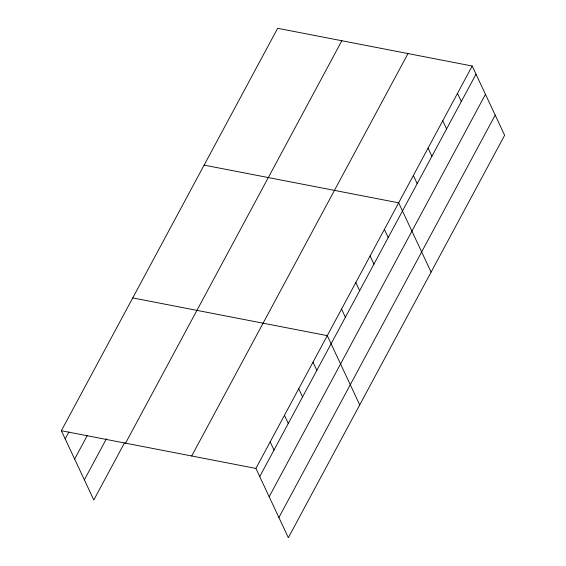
<?xml version="1.0" encoding="UTF-8"?>
<svg xmlns="http://www.w3.org/2000/svg" width="566" height="566" viewBox="0 0 566 566"><rect width="100%" height="100%" fill="white"/><g stroke="black" fill="none" stroke-linecap="round" stroke-linejoin="round"><path stroke-width="0.85" d="M124.393 443.072L93.807 499.99L61.361 430.726L277.651 28.3L472.193 66.01L504.639 135.274L288.349 537.7L255.903 468.436L472.193 66.01M65.189 438.891L68.854 432.063M74.634 459.054L87.277 435.53M84.362 479.827L106.387 438.848M125.56 443.171L341.85 40.745M191.704 455.991L407.994 53.565M259.73 476.6L476.02 74.181M269.175 496.764L485.465 94.338M278.904 517.536L495.193 115.117M204.114 165.123L398.655 202.833L431.101 272.097M132.734 297.921L327.282 335.638L359.728 404.902M61.361 430.726L255.903 468.436M457.484 93.376L461.311 101.547M442.782 120.742L446.602 128.906M428.073 148.108L431.893 156.273M413.364 175.474L417.192 183.639M384.378 229.4L388.205 237.564M370.107 255.959L373.928 264.124M355.83 282.519L359.658 290.683M341.553 309.078L345.38 317.243M313.005 362.198L316.833 370.362M298.728 388.757L302.555 396.922M284.457 415.317L288.278 423.481M270.18 441.876L274.008 450.041"/></g></svg>
